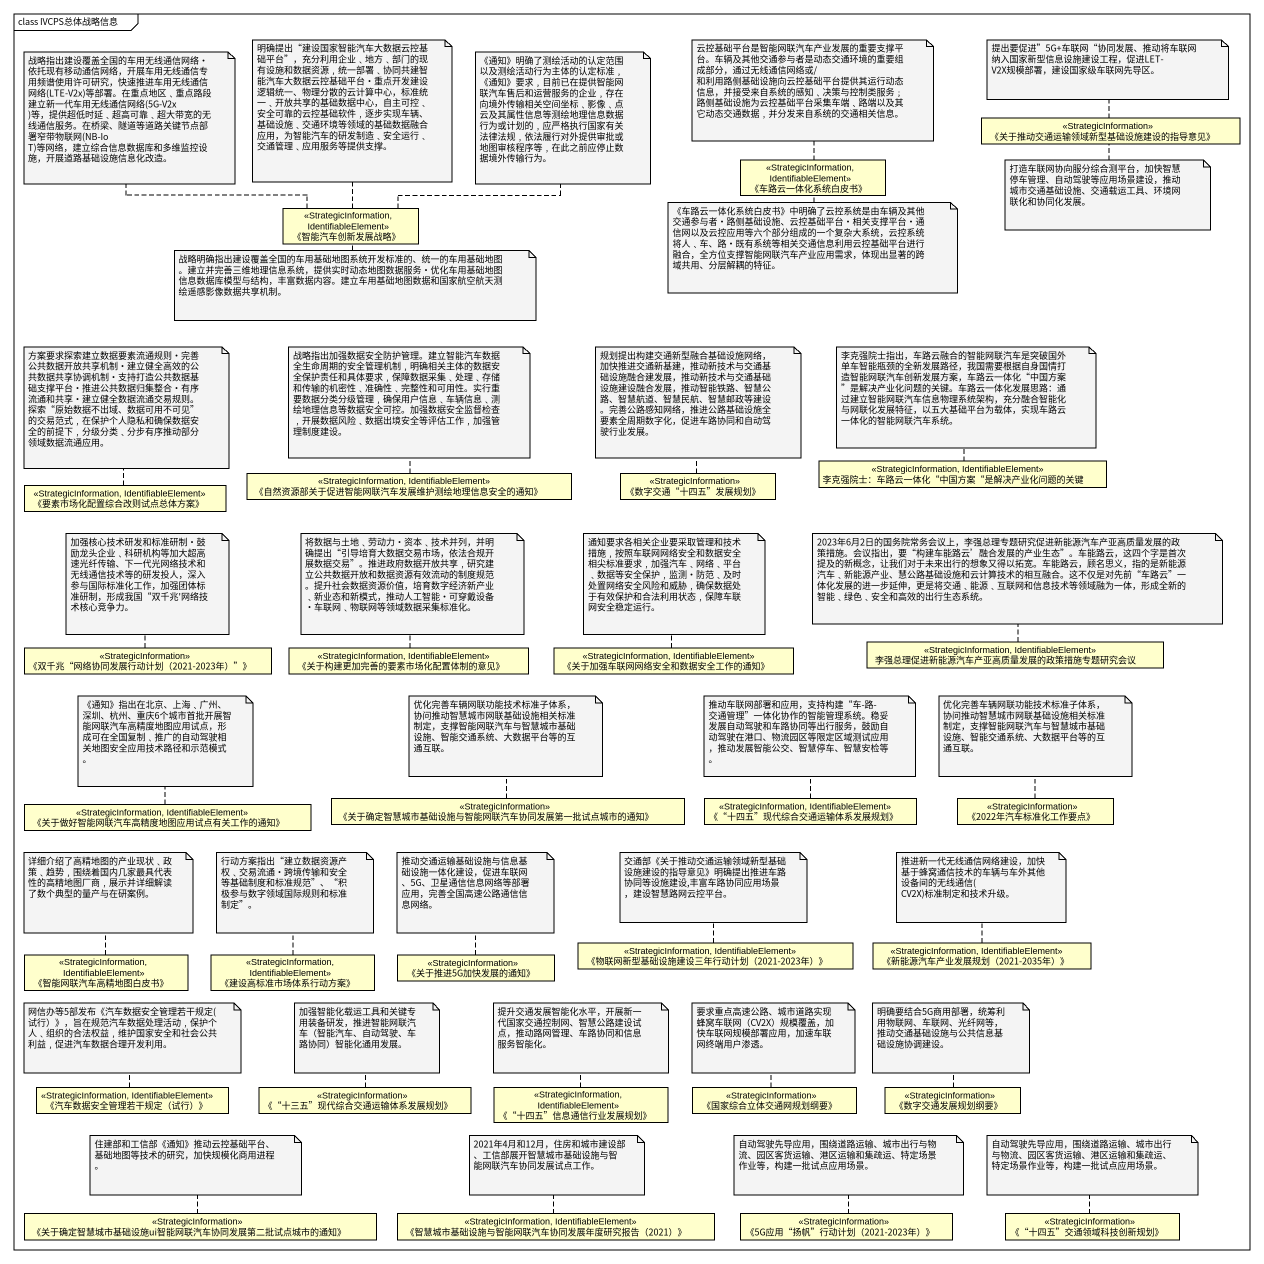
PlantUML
@startuml
mainframe class IVCPS总体战略信息
hide circle
hide empty members
class "《关于推动交通运输领域新型基础设施建设的指导意见》" as 关于推动交通运输领域新型基础设施建设的指导意见 <<StrategicInformation>>
class "《车路云一体化系统白皮书》" as 车路云一体化系统白皮书 <<StrategicInformation, IdentifiableElement>>
class "《智能汽车创新发展战略》" as 智能汽车创新发展战略 <<StrategicInformation, IdentifiableElement>>
class "《自然资源部关于促进智能网联汽车发展维护测绘地理信息安全的通知》" as 自然资源部关于促进智能网联汽车发展维护测绘地理信息安全的 <<StrategicInformation, IdentifiableElement>>
class "《数字交通“十四五”发展规划》" as 数字交通_十四五_发展规划 <<StrategicInformation>>
class "李克强院士：车路云一体化“中国方案“是解决产业化问题的关键" as 李克强院士_车路云一体化_中国方案 <<StrategicInformation, IdentifiableElement>>
class "《要素市场化配置综合改则试点总体方案》" as 要素市场化配置综合改则试点总体方案 <<StrategicInformation, IdentifiableElement>>
class "《双千兆“网络协同发展行动计划（2021-2023年）”》" as 双千兆_网络协同发展行动计划_2021_2023年 <<StrategicInformation>>
class "《关于构建更加完善的要素市场化配置体制的意见》" as 关于构建更加完善的要素市场化配置体制的意见 <<StrategicInformation, IdentifiableElement>>
class "《关于加强车联网网络安全和数据安全工作的通知》" as 关于加强车联网网络安全和数据安全工作的通知 <<StrategicInformation, IdentifiableElement>>
class "李强总理促进新能源汽车产亚高质量发展的政策措施专题研究会议" as 李强总理促进新能源汽车产亚高质量发展的政策措施专题研究会 <<StrategicInformation, IdentifiableElement>>
class "《关于做好智能网联汽车高精度地图应用试点有关工作的通知》" as 关于做好智能网联汽车高精度地图应用试点有关工作的通知 <<StrategicInformation, IdentifiableElement>>
class "《关于确定智慧城市基础设施与智能网联汽车协同发展第一批试点城市的通知》" as 关于确定智慧城市基础设施与智能网联汽车协同发展第一批试点 <<StrategicInformation>>
class "《“十四五”现代综合交通运输体系发展规划》" as 十四五_现代综合交通运输体系发展规划 <<StrategicInformation, IdentifiableElement>>
class "《2022年汽车标准化工作要点》" as c2022年汽车标准化工作要点 <<StrategicInformation>>
class "《智能网联汽车高精地图白皮书》" as 智能网联汽车高精地图白皮书 <<StrategicInformation, IdentifiableElement>>
class "《建设高标准市场体系行动方案》" as 建设高标准市场体系行动方案 <<StrategicInformation, IdentifiableElement>>
class "《关于推进5G加快发展的通知》" as 关于推进5G加快发展的通知 <<StrategicInformation>>
class "《物联网新型基础设施建设三年行动计划（2021-2023年）》" as 物联网新型基础设施建设三年行动计划_2021_2023年 <<StrategicInformation, IdentifiableElement>>
class "《新能源汽车产业发展规划（2021-2035年）》" as 新能源汽车产业发展规划_2021_2035年 <<StrategicInformation, IdentifiableElement>>
class "《汽车数据安全管理若干规定（试行）》" as 汽车数据安全管理若干规定_试行 <<StrategicInformation, IdentifiableElement>>
class "《“十三五”现代综合交通运输体系发展规划》" as 十三五_现代综合交通运输体系发展规划 <<StrategicInformation>>
class "《“十四五”信息通信行业发展规划》" as 十四五_信息通信行业发展规划 <<StrategicInformation, IdentifiableElement>>
class "《国家综合立体交通网规划纲要》" as 国家综合立体交通网规划纲要 <<StrategicInformation>>
class "《数字交通发展规划纲要》" as 数字交通发展规划纲要 <<StrategicInformation>>
class "《关于确定智慧城市基础设施ui智能网联汽车协同发展第二批试点城市的通知》" as 关于确定智慧城市基础设施ui智能网联汽车协同发展第二批试 <<StrategicInformation>>
class "《智慧城市基础设施与智能网联汽车协同发展年度研究报告（2021）》" as 智慧城市基础设施与智能网联汽车协同发展年度研究报告 <<StrategicInformation, IdentifiableElement>>
class "《5G应用“扬帆”行动计划（2021-2023年）》" as c5G应用_扬帆_行动计划_2021_2023年 <<StrategicInformation>>
class "《“十四五”交通领域科技创新规划》" as 十四五_交通领域科技创新规划 <<StrategicInformation>>
note top of 智能汽车创新发展战略 : 明确提出“建设国家智能汽车大数据云控基础平台”，充分利用企业﹑地方﹑部门的现有设施和数据资源﹐统一部署﹑协同共建智能汽车大数据云控基础平台·重点开发建设逻辑统一、物理分散的云计算中心，标准统一﹑开放共享的基础数据中心，自主可控﹑安全可靠的云控基础软件﹐逐步实现车辆、基础设施﹑交通环境等领域的基础数据融合应用，为智能汽车的研发制造﹑安全运行﹑交通管理﹑应用服务等提供支撑。
note top of 车路云一体化系统白皮书 : 云控基础平台是智能网联汽车产业发展的重要支撑平台。车辆及其他交通参与者是动态交通环境的重要组成部分，通过无线通信网络或/和利用路侧基础设施向云控基础平台提供其运行动态信息，并接受来自系统的感知﹑决策与控制类服务﹔路侧基础设施为云控基础平台采集车端﹑路端以及其它动态交通数据﹐并分发来自系统的交通相关信息。
note top of 关于推动交通运输领域新型基础设施建设的指导意见 : 提出要促进”5G+车联网“协同发展、推动将车联网纳入国家新型信息设施建设工程，促进LET-V2X规模部署，建设国家级车联网先导区。
note left of 智能汽车创新发展战略 : 战略指出建设覆盖全国的车用无线通信网络·依托现有移动通信网络，开展车用无线通信专用频谱使用许可研究，快速推进车用无线通信网络(LTE-V2x)等部署。在重点地区﹑重点路段建立新一代车用无线通信网络(5G-V2x )等，提供超低时延﹑超高可靠﹑超大带宽的无线通信服务。在桥梁、隧道等道路关键节点部署窄带物联网(NB-IoT)等网络，建立综合信息数据库和多维监控设施，开展道路基础设施信息化改造。
note right of 智能汽车创新发展战略 : 《通知》明确了测绘活动的认定范围以及测绘活动行为主体的认定标准﹐《通知》要求﹐目前已在提供智能网联汽车售后和运营服务的企业﹐存在向境外传输相关空间坐标﹑影像﹑点云及其属性信息等测绘地理信息数据行为或计划的﹐应严格执行国家有关法律法规﹐依法履行对外提供审批或地图审核程序等﹐在此之前应停止数据境外传输行为。
note bottom of 关于推动交通运输领域新型基础设施建设的指导意见 : 打造车联网协向服分综合测平台，加快智慧停车管理、自动驾驶等应用场景建设，推动城市交通基础设施、交通载运工具、环境网联化和协同化发展。
note bottom of 车路云一体化系统白皮书 : 《车路云一体化系统白皮书》中明确了云控系统是由车辆及其他交通参与者·路侧基础设施、云控基础平台·相关支撑平台·通信网以及云控应用等六个部分组成的一个复杂大系统，云控系统将人﹑车、路·既有系统等相关交通信息利用云控基础平台进行融合，全方位支撑智能网联汽车产业应用需求，体现出显著的跨域共用、分层解耦的特征。
note bottom of 智能汽车创新发展战略 : 战略明确指出建设覆盖全国的车用基础地图系统开发标准的、统一的车用基础地图。建立并完善三维地理信息系统，提供实时动态地图数据服务·优化车用基础地图信息数据库模型与结构，丰富数据内容。建立车用基础地图数据和国家航空航天测绘遥感影像数据共享机制。
note top of 要素市场化配置综合改则试点总体方案 : 方案要求探索建立数据要素流通规则·完善公共数据开放共享机制·建立健全高效的公共数据共享协调机制·支持打造公共数据基础支撑平台·推进公共数据归集整合·有序流通和共享·建立健全数据流通交易规则。探索“原始数据不出域、数据可用不可见”的交易范式﹐在保护个人隐私和确保数据安全的前提下﹐分级分类﹑分步有序推动部分领域数据流通应用。
note top of 自然资源部关于促进智能网联汽车发展维护测绘地理信息安全的 : 战略指出加强数据安全防护管理。建立智能汽车数据全生命周期的安全管理机制﹐明确相关主体的数据安全保护责任和具体要求﹐保障数据采集﹑处理﹑存储和传输的机密性﹑准确性﹑完整性和可用性。实行重要数据分类分级管理﹐确保用户信息﹑车辆信息﹑测绘地理信息等数据安全可控。加强数据安全监督检查﹐开展数据风险﹑数据出境安全等评估工作﹐加强管理制度建设。
note top of 数字交通_十四五_发展规划 : 规划提出构建交通新型融合基础设施网络，加快推进交通新基建，推动新技术与交通基础设施融合建发展，推动新技术与交通基础设施建设融合发展，推动智能铁路、智慧公路、智慧航道、智慧民航、智慧邮政等建设。完善公路感知网络，推进公路基础设施全要素全周期数字化，促进车路协同和自动驾驶行业发展。
note top of 李克强院士_车路云一体化_中国方案 : 李克强院士指出，车路云融合的智能网联汽车是突破国外单车智能瓶颈的全新发展路径，我国需要根据自身国情打造智能网联汽车创新发展方案，车路云一体化“中国方案”是解决产业化问题的关键。车路云一体化发展思路：通过建立智能网联汽车信息物理系统架构，充分融合智能化与网联化发展特征，以五大基础平台为载体，实现车路云一体化的智能网联汽车系统。
note top of 双千兆_网络协同发展行动计划_2021_2023年 : 加强核心技术研发和标准研制·鼓励龙头企业﹑科研机构等加大超高速光纤传输、下一代光网络技术和无线通信技术等的研发投人，深入参与国际标准化工作，加强团体标准研制，形成我国“双千兆'网络技术核心竞争力。
note top of 关于构建更加完善的要素市场化配置体制的意见 : 将数据与土地﹑劳动力·资本﹑技术并列，并明确提出“引导培育大数据交易市场，依法合规开展数据交易”。推进政府数据开放共享﹐研究建立公共数据开放和数据资源有效流动的制度规范。提升社会数据资源价值，培育数字经济新产业﹑新业态和新模式，推动人工智能·可穿戴设备·车联网﹑物联网等领域数据采集标准化。
note top of 关于加强车联网网络安全和数据安全工作的通知 : 通知要求各相关企业要采取管理和技术措施﹐按照车联网网络安全和数据安全相尖标准要求﹐加强汽车﹑网络﹑平台﹑数据等安全保护﹐监测·防范﹑及时处置网络安全风险和威胁﹐确保数据处于有效保护和合法利用状态﹐保障车联网安全稳定运行。
note top of 李强总理促进新能源汽车产亚高质量发展的政策措施专题研究会 : 2023年6月2日的国务院常务会议上，李强总理专题研究促进新能源汽车产亚高质量发展的政策措施。会议指出，要“构建车能路云’融合发展的产业生态”。车能路云，这四个字是首次提及的新概念，让我们对于未来出行的想象又得以拓宽。车能路云，顾名思义，指的是新能源汽车﹑新能源产业、慧公路基础设施和云计算技术的相互融合。这不仅是对先前“车路云”一体化发展的进一步延伸，更是将交通﹑能源﹑互联网和信息技术等领域融为一体，形成全新的智能﹑绿色﹑安全和高效的出行生态系统。
note top of 关于做好智能网联汽车高精度地图应用试点有关工作的通知 : 《通知》指出在北京、上海﹑广州、深圳、杭州、重庆6个城市首批开展智能网联汽车高精度地图应用试点，形成可在全国复制﹑推广的自动驾驶相关地图安全应用技术路径和示范模式。
note top of 关于确定智慧城市基础设施与智能网联汽车协同发展第一批试点 : 优化完善车辆网联功能技术标准子体系，协问推动智慧城市网联基础设施相关标准制定，支撑智能网联汽车与智慧城市基础设施、智能交通系统、大数据平台等的互通互联。
note top of 十四五_现代综合交通运输体系发展规划 : 推动车联网部署和应用，支持构建“车-路-交通管理”一体化协作的智能管理系统。稳妥发展自动驾驶和车路协同等出行服务，鼓励自动驾驶在港口、物流园区等限定区域测试应用，推动发展智能公交、智慧停车、智慧安检等。
note top of c2022年汽车标准化工作要点 : 优化完善车辆网联功能技术标准子体系，协问推动智慧城市网联基础设施相关标准制定，支撑智能网联汽车与智慧城市基础设施、智能交通系统、大数据平台等的互通互联。
note top of 智能网联汽车高精地图白皮书 : 详细介绍了高精地图的产业现状﹑政策﹑趋势﹐围绕着国内几家最具代表性的高精地图厂商﹐展示并详细解读了数个典型的量产与在研案例。
note top of 建设高标准市场体系行动方案 : 行动方案指出“建立数据资源产权﹑交易流通·跨境传输和安全等基础制度和标准规范”、“积极参与数字领域国际规则和标准制定”。
note top of 关于推进5G加快发展的通知 : 推动交通运输基础设施与信息基础设施一体化建设，促进车联网、5G、卫星通信信息网络等部署应用，完善全国高速公路通信信息网络。
note top of 物联网新型基础设施建设三年行动计划_2021_2023年 : 交通部《关于推动交通运输领域新型基础设施建设的指导意见》明确提出推进车路协同等设施建设,丰富车路协同应用场景，建设智慧路网云控平台。
note top of 新能源汽车产业发展规划_2021_2035年 : 推进新一代无线通信网络建设，加快基于蜂窝通信技术的车辆与车外其他设备间的无线通信(CV2X)标准制定和技术升级。
note top of 汽车数据安全管理若干规定_试行 : 网信办等5部发布《汽车数据安全管理若干规定(试行）》，旨在规范汽车数据处理活动﹐保护个人﹑组织的合法权益﹐维护国家安全和社会公共利益﹐促进汽车数据合理开发利用。
note top of 十三五_现代综合交通运输体系发展规划 : 加强智能化载运工具和关键专用装备研发，推进智能网联汽车（智能汽车、自动驾驶、车路协同）智能化通用发展。
note top of 十四五_信息通信行业发展规划 : 提升交通发展智能化水平，开展新一代国家交通控制网、智慧公路建设试点，推动路网管理、车路协同和信息服务智能化。
note top of 国家综合立体交通网规划纲要 : 要求重点高速公路、城市道路实现蜂窝车联网（CV2X）规模覆盖，加快车联网规模部署应用，加速车联网终端用户渗透。
note top of 数字交通发展规划纲要 : 明确要结合5G商用部署，统筹利用物联网、车联网、光纤网等，推动交通基础设施与公共信息基础设施协调建设。
note top of 关于确定智慧城市基础设施ui智能网联汽车协同发展第二批试 : 住建部和工信部《通知》推动云控基础平台、基础地图等技术的研究，加快规模化商用进程。
note top of 智慧城市基础设施与智能网联汽车协同发展年度研究报告 : 2021年4月和12月，住房和城市建设部、工信部展开智慧城市基础设施与智能网联汽车协同发展试点工作。
note top of c5G应用_扬帆_行动计划_2021_2023年 : 自动驾驶先导应用，围绕道路运输、城市出行与物流、园区客货运输、港区运输和集疏运、特定场景作业等，构建一批试点应用场景。
note top of 十四五_交通领域科技创新规划 : 自动驾驶先导应用，围绕道路运输、城市出行与物流、园区客货运输、港区运输和集疏运、特定场景作业等，构建一批试点应用场景。
@enduml
